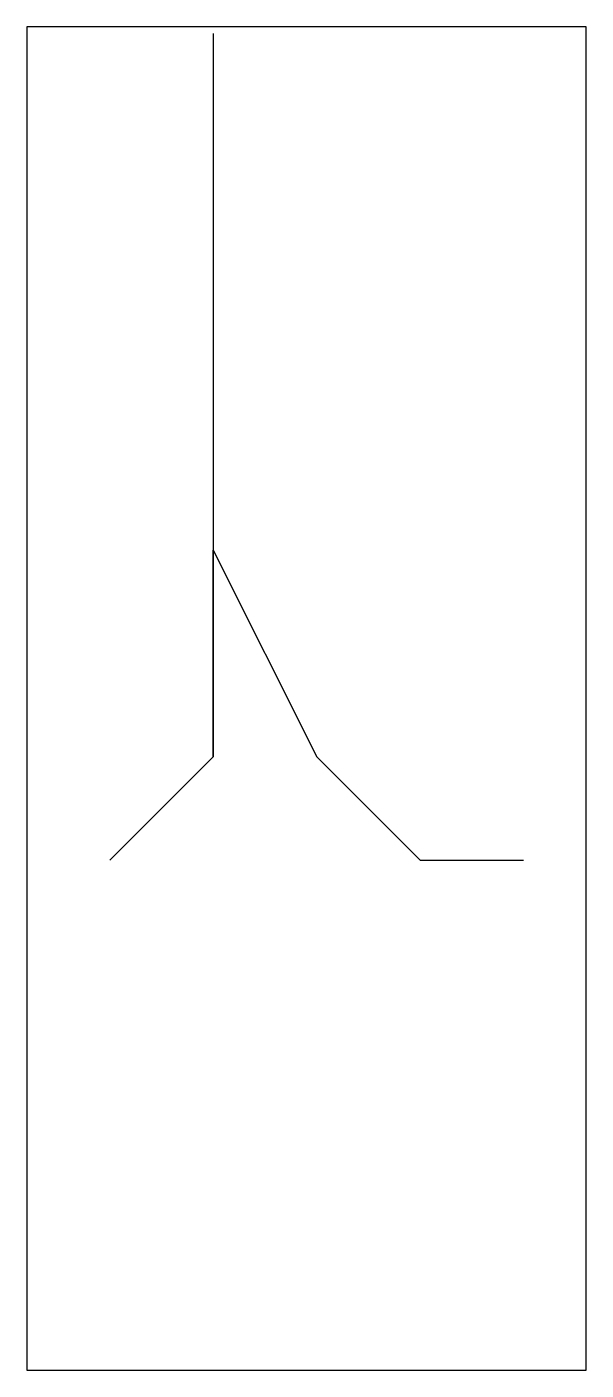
# Model space of a CAD drawing. Extents: x 0 to 16.6, y 0 to 40.
import ezdxf

# ---------------------------------------------------------------- set-up
doc = ezdxf.new("R2010")
doc.units = 0
doc.header["$MEASUREMENT"] = 0
doc.layers.get('0').update_dxf_attribs({"linetype": 'CONTINUOUS'})

msp = doc.modelspace()

# ---------------------------------------------------------------- linework, layer by layer
at = {"color": 0}
for p, q in [((5.545, 39.804), (5.545, 18.266)), ((5.545, 18.266), (5.545, 24.42)), ((5.545, 24.42), (8.622, 18.266)), ((5.545, 18.266), (2.468, 15.189)), ((2.468, 15.189), (5.545, 18.266)), ((8.622, 18.266), (11.699, 15.189)), ((11.699, 15.189), (14.775, 15.189))]:
    msp.add_line(p, q, dxfattribs=at)
at = {"linetype": 'CONTINUOUS'}
msp.add_lwpolyline([(0, 0), (16.635, 0), (16.635, 40), (0, 40)], close=True, dxfattribs=at)

doc.saveas('drawing.dxf')
